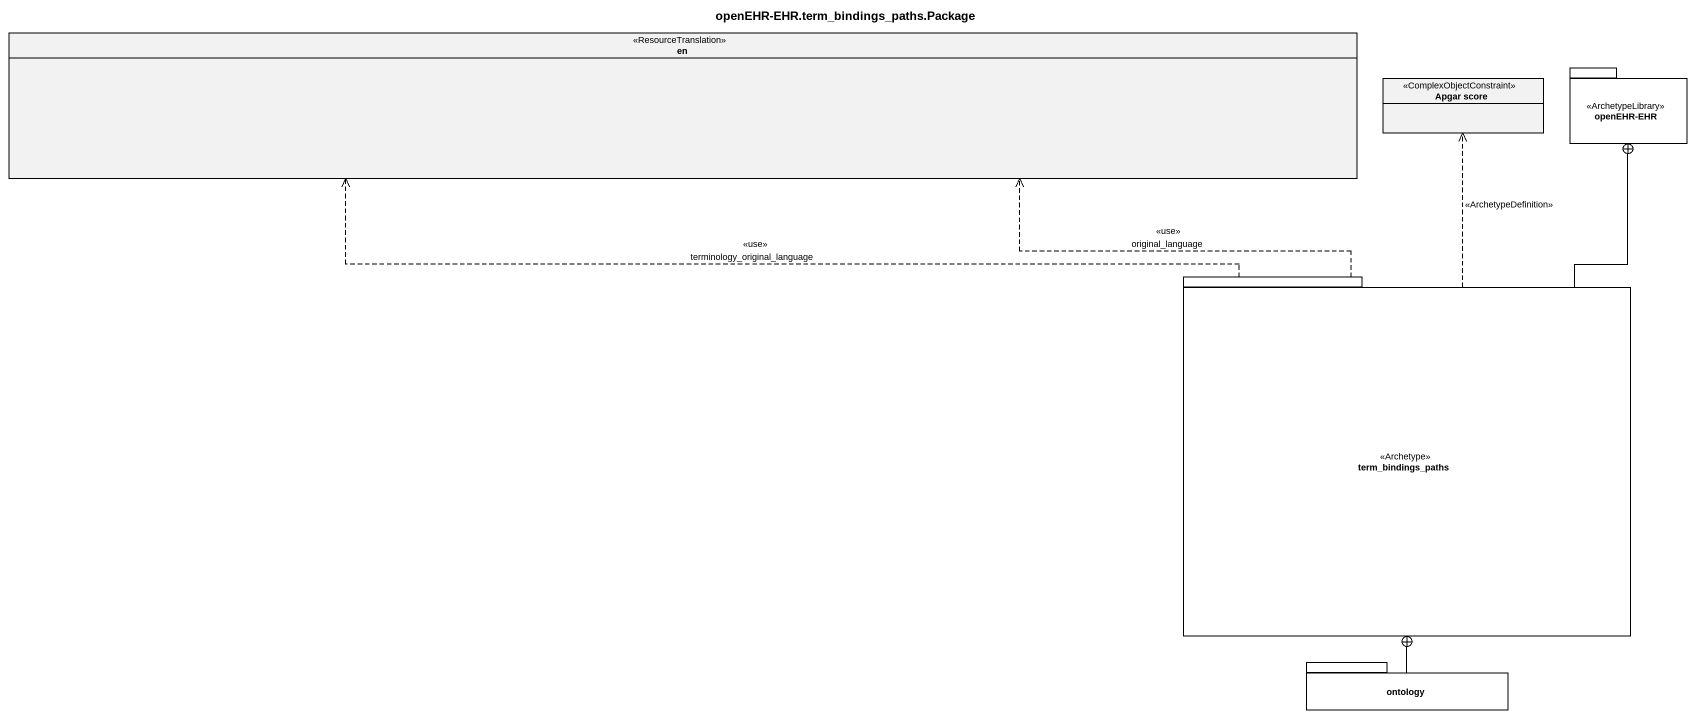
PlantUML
@startuml
title openEHR-EHR.term_bindings_paths.Package
hide circle
hide empty members
enum en <<ResourceTranslation>>
class "Apgar score" as Apgar_score <<ComplexObjectConstraint>>
package "openEHR-EHR" as openEHR_EHR <<ArchetypeLibrary>> {
}
package term_bindings_paths <<Archetype>> {
}
package ontology {
}
term_bindings_paths .left.> en : <<use>>\nterminology_original_language
term_bindings_paths .left.> en : <<use>>\noriginal_language
term_bindings_paths .up.> Apgar_score : <<ArchetypeDefinition>>
term_bindings_paths -up-+ openEHR_EHR
ontology -up-+ term_bindings_paths
@enduml
